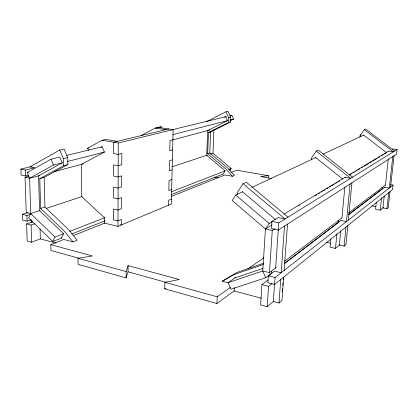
<?xml version="1.0" encoding="UTF-8"?>
<svg xmlns="http://www.w3.org/2000/svg" width="418" height="418" viewBox="0 0 418 418"><rect width="100%" height="100%" fill="white"/><g stroke="black" fill="none" stroke-linecap="round" stroke-linejoin="round"><path stroke-width="0.63" d="M117.954 226.368L118.273 142.987L173.136 129.622L171.265 204.073L117.954 226.368L104.521 223.144L104.51 217.82L81.735 196.664L81.385 164.384L104.401 152.063L102.112 146.786L101.004 147.387M79.472 258.387L50.912 250.486L50.771 244.655L92.472 255.968L78.009 258.272L78.088 264.364L126.09 277.907L126.131 271.595L128.096 265.629L179.359 279.537L164.896 282.322L164.744 288.817L216.921 303.541L234.153 290.933L234.326 287.699M126.09 277.907L128.044 271.815L128.096 265.629M168.459 205.248L168.579 200.295L171.39 199.151M230.391 122.093L210.63 131.926L209.789 153.009L228.197 168.449L234.393 175.45L232.392 176.271L226.164 169.233L207.678 153.699L208.509 132.511L228.332 122.631L230.391 122.093L230.621 117.192L228.056 111.282L225.981 111.758L206.299 121.805M229.863 170.612L231.191 168.496L212.981 153.244L213.953 129.523M216.921 303.541L217.229 296.811L230.308 287.464M228.332 122.631L228.562 117.698L225.981 111.758M237.586 194.365L237.711 191.899L243.02 183.69L246.348 182.206L288.007 217.13M268.356 178.021L268.502 175.712L236.828 170.194L231.044 172.509M268.006 279.94L261.903 284.668L260.613 304.915L267.191 306.718L273.471 301.357M272.604 221.462L269.249 223.484L265.446 228.954L262.77 270.979L265.717 277.761L230.95 289.225L228.108 282.667L235.768 277.327M284.506 226.075L281.178 272.755L274.542 271.125L268.33 275.859L267.875 282.73L274.589 284.444L392.554 189.6L393.066 185.075L390.746 184.693M278.064 217.684L271.93 221.378L271.454 228.562L278.336 230.036L396.572 154.169L397.1 149.508L392.382 148.85M267.191 306.718L268.544 286.382L272.05 283.592M228.108 282.667L262.77 270.979L269.458 272.63L272.264 230.422L275.018 228.683M274.553 284.047L273.351 301.456L279.02 302.982L281.978 300.401L283.66 277.15M275.661 267.948L278.294 229.717M274.589 284.444L275.065 277.542L393.066 185.075M278.336 230.036L278.837 222.815L397.1 149.508M279.02 302.982L280.692 279.537M282.359 291.33L282.547 288.728M282.782 285.478L282.97 282.881M283.205 279.626L283.347 277.677M284.146 270.425L287.5 224.152M311.431 159.707L311.588 157.769L316.222 151.076L318.317 150.14L352.505 177.154M330.769 238.986L330.027 247.19L335.513 248.386L339.777 244.744M335.513 248.386L336.861 233.824M340.733 230.793L339.385 245.079L344.113 246.097L345.979 244.467L347.807 225.574M341.95 217.898L344.855 187.05M344.113 246.097L345.942 227.073M350.091 183.993L346.47 221.587L340.952 220.5M348.34 220.124L351.956 182.797M359.966 137.141L360.144 135.343L364.219 129.69L365.651 129.047L394.602 151.06M376.315 202.422L375.573 209.314L380.265 210.176L383.525 207.391M380.265 210.176L381.639 197.615M384.226 196.11L382.925 207.908L386.964 208.645L388.249 207.521L390.036 191.627M385.443 185.059L388.322 158.986M386.964 208.645L388.756 192.656M392.8 156.588L389.273 188.048L384.56 187.254M390.553 187.045L394.07 155.773M61.389 238.103L63.604 233.746L39.548 210.62L38.581 175.847L62.308 162.806L59.826 157.074L50.939 159.242L27.16 172.592L29.605 178.251L30.718 213.546L28.628 217.992L52.809 241.499L61.901 237.899M52.809 241.499L55.03 237.084L63.531 233.772M223.149 174.066L225.156 170.847L206.711 155.318L207.668 130.573L227.476 120.656L225.757 116.7L224.597 117.291M242.827 191.69L235.747 195.007L232.178 200.52L265.446 228.954L272.264 230.422M265.717 277.761L271.94 273.022L271.24 271.339M284.392 263.533L338.841 222.036M349.218 214.136L382.925 188.445M284.376 263.627L340.806 220.61M348.57 214.695L384.806 187.071M269.458 272.63L276.23 267.515M284.569 261.224L341.887 217.945M348.659 212.83L385.652 184.902M247.921 268.852L263.983 257.65M228.395 282.866L222.298 281.257L236.719 272.51L263.418 263.314M265.446 228.954L272.113 224.863M298.3 205.949L299.419 205.275M315.057 195.833L316.734 194.819M318.411 193.811L319.53 193.137M321.202 192.123L322.32 191.449M323.438 190.775L325.115 189.762M326.792 188.753L327.905 188.074M329.583 187.065L330.701 186.391M331.819 185.717L334.055 184.364M335.727 183.356L336.845 182.682M337.963 182.008L339.641 180.994M349.694 174.923L351.371 173.914M353.048 172.9L354.166 172.226M355.838 171.213L356.956 170.539M358.074 169.865L359.752 168.856M361.429 167.843L362.542 167.169M364.219 166.155L368.692 163.459M369.805 162.785L371.482 161.771M372.6 161.097L377.067 158.401M378.185 157.727L379.863 156.713M381.54 155.7L383.212 154.691M384.33 154.017L386.007 153.004M284.198 213.99L345.54 177.054M348.889 175.037L388.479 151.201M222.298 281.257L233.437 274.762L263.35 264.489M44.156 177.436L44.914 206.999L68.907 229.937L77.178 240.23L73.04 241.933L64.722 231.551L40.598 208.415L39.783 178.632L44.156 177.436L67.852 164.546L67.742 157.565L64.043 149.017L59.69 150.02L29.971 166.866L34.459 167.785M55.03 237.084L30.718 213.546L26.229 212.433L25.059 177.274L29.605 178.251L53.457 165.068L62.303 162.806M88.783 150.454L87.425 148.338L102.096 140.26L105.785 139.413L117.244 141.326M39.783 178.632L63.546 165.674L67.852 164.546M141.268 135.453L155.188 128.049L161.029 126.706L161.536 127.866M156.463 128.253L158.129 127.37L173.136 129.622M159.895 127.307L161.029 126.706M230.172 116.079L231.901 115.211L233.589 119.093L230.13 120.823M251.678 187.546L316.003 157.44M323.083 154.127L363.801 135.066M360.144 135.343L361.11 134.894M50.771 244.655L63.708 239.477L73.04 241.933M73.338 235.621L104.845 223.013M171.244 196.444L224.968 174.943L232.392 176.271M71.603 234.059L104.939 220.861M171.009 194.704L223.139 174.071M69.607 231.41L104.84 217.689M171.051 191.914L225.114 170.863M228.761 169.447L231.191 168.496M171.631 189.453L168.815 190.535L169.055 180.519L171.882 179.5M32.771 221.801L26.611 223.938L27.18 240.993L31.616 242.21L40.745 238.72M26.611 223.938L31.078 225.093L34.757 223.797M28.043 212.532L22.473 214.356L22.671 220.093L27.113 221.226L31.428 219.748M234.832 277.98L262.959 268.424M172.127 169.823L169.29 170.779L169.53 160.784L172.378 159.89M30.718 213.546L40.013 210.468M46.215 208.415L82.174 196.523M172.064 166.782L207.401 155.088M210.5 154.064L212.981 153.244M22.473 214.356L26.924 215.469L30.629 214.241M40.598 208.415L44.914 206.999M207.678 153.699L209.789 153.009M172.629 149.879L169.771 150.71L170.016 140.558L172.88 139.79M208.509 132.511L210.63 131.926M29.605 178.251L39.673 175.555M54.147 171.678L83.255 163.882M173.078 139.831L209.794 130.003M25.059 177.274L28.842 176.276M31.867 166.395L20.9 169.112L21.109 175.058L25.623 176.02L28.774 175.194M27.16 172.592L28.424 172.268M67.361 161.515L104.652 152M172.911 134.58L227.899 120.546M229.796 120.06L233.589 119.093M20.9 169.112L25.425 170.053L34.266 167.832M63.546 165.674L63.421 158.636L67.742 157.565M228.562 117.698L230.621 117.192M66.755 155.391L102.185 146.77M171.788 129.836L226.206 116.596M229.999 115.671L231.901 115.211M87.425 148.338L88.668 148.04M168.809 128.974L113.602 142.198L113.581 153.584L118.226 154.414L121.831 153.448L121.774 164.692L118.184 165.737L113.56 164.87L113.539 176.051L118.142 176.96L121.716 175.837L121.659 186.883L118.101 188.084L113.518 187.139L113.497 197.928L118.059 198.916L121.601 197.641L121.544 208.686L118.017 210.045L113.477 209.016L113.456 219.811L117.975 220.876L121.492 219.45L121.46 224.905L120.337 224.638M164.744 288.817L165.998 288.572M268.502 175.712L260.503 176.584L271.319 178.486M388.536 151.164L393.328 151.849L364.219 129.69M155.188 128.049L165.915 129.669M345.007 177.378L350.639 178.308L316.222 151.076M102.096 140.26L118.273 142.987M214.251 177.101L218.097 177.802M371.905 205.896L375.73 206.591M278.21 217.6L285.008 218.99L243.02 183.69M271.93 221.378L278.837 222.815M326.411 242.288L330.189 243.098M268.33 275.859L275.065 277.542M261.903 284.668L268.544 286.382M56.101 243.109L40.337 238.877L40.06 228.892M233.834 290.844L261.255 298.212M128.044 271.815L166.077 282.338M78.009 258.272L126.131 271.595M164.896 282.322L217.229 296.811M363.676 135.129L386.598 152.648M315.689 157.586L342.76 179.108M242.586 191.805L275.561 219.675M235.747 195.007L269.249 223.484M381.947 187.008L382.658 188.649M337.99 220.343L338.758 222.104M59.69 150.02L63.421 158.636M50.939 159.242L53.457 165.068M25.425 170.053L25.623 176.02M26.924 215.469L27.113 221.226M31.637 220.359L31.695 222.319M31.078 225.093L31.616 242.21"/></g></svg>
